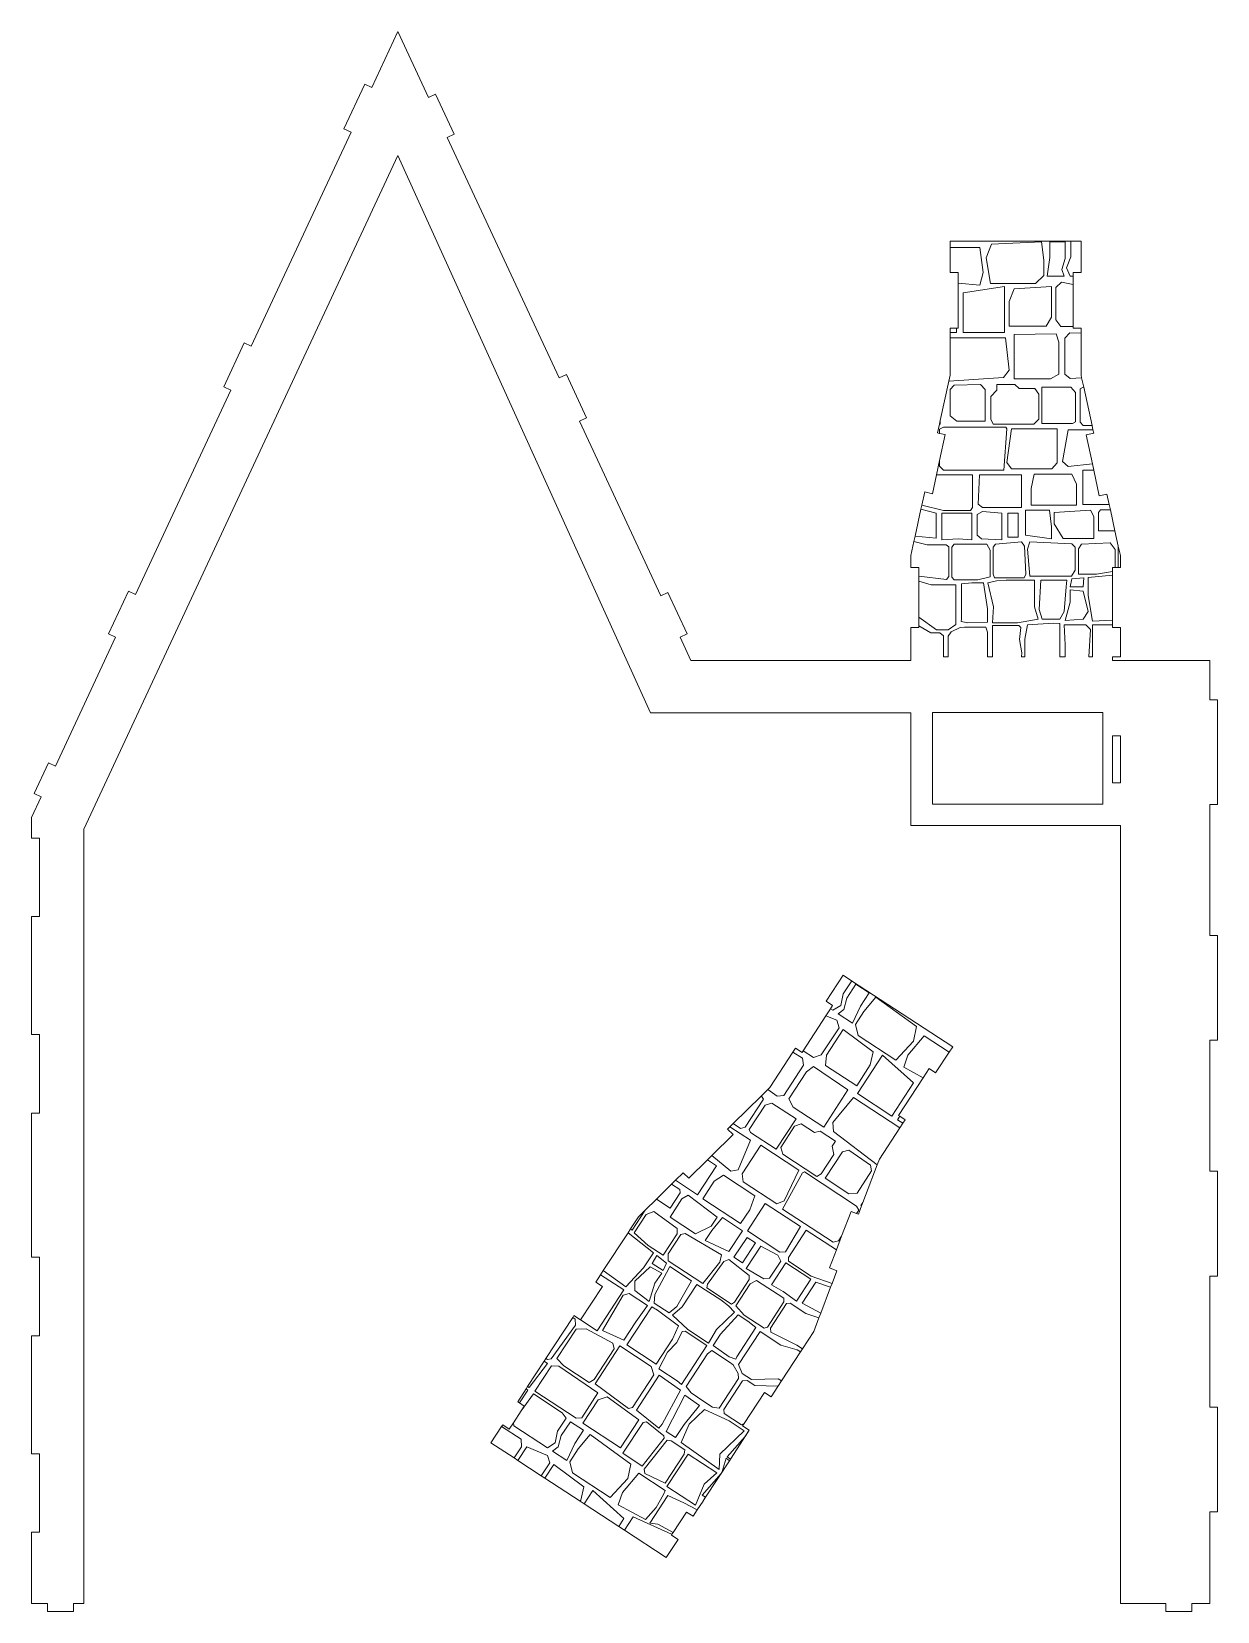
# Model space of a CAD drawing. Header units: millimetres. Extents: x -1884 to 2308, y -1461 to 1756.
# Drawn here: x 1386 to 1839, y -419 to 184 of the extents above; entities that cross this region are included whole.
import ezdxf

# ---------------------------------------------------------------- set-up
doc = ezdxf.new("R2010")
doc.units = ezdxf.units.MM

msp = doc.modelspace()

# ---------------------------------------------------------------- linework, layer by layer
at = {"color": 7, "linetype": 'Continuous', "lineweight": 15}
for p, q in [((1516.15, 162.25), (1526.09, 183.56)), ((1526.09, 183.56), (1537.79, 158.47)), ((1505.49, 146.48), (1513.43, 163.52)), ((1513.43, 163.52), (1516.15, 162.25)), ((1537.79, 158.47), (1540.5, 159.74)), ((1540.5, 159.74), (1547.63, 144.47)), ((1470.11, 63.52), (1508.21, 145.22)), ((1508.21, 145.22), (1505.49, 146.48)), ((1547.63, 144.47), (1544.91, 143.2)), ((1544.91, 143.2), (1587.73, 51.38)), ((1406.19, -120.87), (1526.09, 136.24)), ((1526.09, 136.24), (1622.56, -76.44)), ((1783.13, 103.56), (1737.03, 103.56)), ((1737.03, 103.56), (1737.03, 101.16)), ((1771.97, 103.34), (1752.85, 102.43)), ((1772.79, 96.28), (1771.97, 103.34)), ((1775.06, 103.34), (1775.06, 97.32)), ((1781.02, 103.34), (1775.06, 103.34)), ((1781.02, 96.99), (1781.02, 103.34)), ((1783.1, 103.55), (1783.13, 103.56)), ((1783.1, 103.55), (1783.1, 97.64)), ((1787.03, 103.56), (1783.13, 103.56)), ((1787.03, 91.67), (1787.03, 103.56)), ((1748.42, 101.16), (1737.03, 101.16)), ((1737.03, 101.16), (1737.03, 91.67)), ((1749.58, 91.56), (1748.42, 101.16)), ((1752.85, 102.43), (1750.78, 97.17)), ((1750.78, 97.17), (1752.47, 87.41)), ((1775.06, 97.32), (1774.09, 90.22)), ((1779.65, 92.75), (1781.02, 96.99)), ((1783.1, 97.64), (1781.44, 93.35)), ((1740.03, 91.67), (1737.03, 91.67)), ((1740.03, 87.49), (1740.03, 91.67)), ((1748.38, 86.82), (1749.58, 91.56)), ((1772.79, 90.43), (1772.79, 96.28)), ((1780.59, 90.22), (1779.65, 92.75)), ((1781.44, 93.35), (1782.92, 90.22)), ((1787.03, 91.67), (1784.03, 91.67)), ((1784.03, 91.67), (1784.03, 90.22)), ((1748.38, 86.82), (1740.03, 87.49)), ((1740.03, 70.33), (1740.03, 87.49)), ((1757.77, 86.23), (1742.02, 83.85)), ((1752.47, 87.41), (1769.65, 87.41)), ((1757.77, 68.75), (1757.77, 86.23)), ((1761.44, 85.4), (1759.59, 80.55)), ((1775.7, 86.23), (1761.44, 85.4)), ((1769.65, 87.41), (1772.79, 90.43)), ((1774.09, 90.22), (1780.59, 90.22)), ((1775.7, 74.57), (1775.7, 86.23)), ((1779.59, 87.88), (1777.35, 85.93)), ((1777.35, 85.93), (1777.35, 73.53)), ((1779.59, 87.88), (1784.03, 87.02)), ((1782.92, 90.22), (1784.03, 90.22)), ((1784.03, 90.22), (1784.03, 87.02)), ((1784.03, 87.02), (1784.03, 71.06)), ((1742.02, 83.85), (1742.02, 68.75)), ((1759.59, 80.55), (1759.59, 71.07)), ((1773.76, 71.07), (1775.7, 74.57)), ((1777.35, 73.53), (1779.28, 71.06)), ((1737.03, 70.33), (1737.03, 68.75)), ((1737.03, 70.33), (1739.45, 70.33)), ((1739.45, 68.75), (1737.03, 68.75)), ((1737.03, 68.75), (1737.03, 66.63)), ((1737.03, 66.63), (1737.03, 52.36)), ((1758.11, 66.62), (1737.03, 66.63)), ((1739.45, 68.75), (1739.45, 70.33)), ((1739.45, 70.33), (1740.03, 70.33)), ((1742.02, 68.75), (1757.77, 68.75)), ((1759.57, 54.29), (1758.11, 66.62)), ((1759.59, 71.07), (1773.76, 71.07)), ((1777.47, 68.23), (1761.51, 67.93)), ((1761.51, 67.93), (1761.51, 50.99)), ((1778.56, 64.97), (1777.47, 68.23)), ((1779.28, 71.06), (1784.03, 71.06)), ((1782.68, 68.52), (1780.89, 66.57)), ((1780.89, 66.57), (1780.89, 52.77)), ((1782.68, 68.52), (1787.03, 68.45)), ((1784.03, 71.06), (1784.03, 70.33)), ((1784.03, 70.33), (1787.03, 70.33)), ((1787.03, 68.45), (1787.03, 70.33)), ((1787.03, 52.36), (1787.03, 68.45)), ((1459.57, 48), (1467.39, 64.79)), ((1467.39, 64.79), (1470.11, 63.52)), ((1778.56, 52.77), (1778.56, 64.97)), ((1757.42, 51.57), (1759.57, 54.29)), ((1587.73, 51.38), (1590.45, 52.64)), ((1590.45, 52.64), (1598.14, 36.15)), ((1736.54, 50.11), (1733.26, 35.06)), ((1737.03, 52.36), (1736.54, 50.11)), ((1757.42, 51.57), (1736.54, 50.11)), ((1738.54, 48.58), (1737.07, 47.01)), ((1748.62, 48.87), (1738.54, 48.58)), ((1750.36, 47.01), (1748.62, 48.87)), ((1761.77, 48.91), (1754.8, 48.87)), ((1754.8, 48.87), (1754.8, 46.72)), ((1761.51, 50.99), (1775.39, 50.99)), ((1763.34, 47.36), (1761.77, 48.91)), ((1775.39, 50.99), (1778.56, 52.77)), ((1780.89, 52.77), (1782.83, 51.11)), ((1782.83, 51.11), (1787.25, 51.36)), ((1787.25, 51.36), (1787.03, 52.36)), ((1788.03, 47.79), (1787.25, 51.36)), ((1425.9, -31.29), (1462.28, 46.74)), ((1462.28, 46.74), (1459.57, 48)), ((1737.07, 47.01), (1737.07, 36.89)), ((1750.36, 34.9), (1750.36, 47.01)), ((1754.8, 46.72), (1752.57, 44.29)), ((1752.57, 44.29), (1752.57, 35.57)), ((1769.39, 47.36), (1763.34, 47.36)), ((1770.96, 45.15), (1769.39, 47.36)), ((1770.96, 35.57), (1770.96, 45.15)), ((1772.05, 47.79), (1772.05, 33.97)), ((1783.14, 47.79), (1772.05, 47.79)), ((1784.89, 45.76), (1783.14, 47.79)), ((1784.89, 34.67), (1784.89, 45.76)), ((1787.87, 47.79), (1786.63, 47.27)), ((1786.63, 47.27), (1786.63, 34.48)), ((1787.87, 47.79), (1788.03, 47.79)), ((1791.22, 33.16), (1788.03, 47.79)), ((1737.07, 36.89), (1739.63, 34.9)), ((1598.14, 36.15), (1595.42, 34.88)), ((1595.42, 34.88), (1626.49, -31.75)), ((1732.97, 33.74), (1732.23, 30.37)), ((1733.02, 30.19), (1732.23, 30.37)), ((1733.26, 35.06), (1732.97, 33.74)), ((1733.26, 33.74), (1732.97, 33.74)), ((1734.51, 32.63), (1733.02, 31.77)), ((1733.02, 31.77), (1733.02, 30.19)), ((1735.17, 29.73), (1733.02, 30.19)), ((1733.26, 33.74), (1733.26, 35.06)), ((1758.28, 32.63), (1734.51, 32.63)), ((1739.63, 34.9), (1750.36, 34.9)), ((1752.57, 35.57), (1753.47, 33.76)), ((1753.47, 33.76), (1768.99, 33.76)), ((1757.53, 16.1), (1758.73, 31.98)), ((1758.73, 31.98), (1758.28, 32.63)), ((1760.46, 31.98), (1758.73, 19.14)), ((1777.87, 31.98), (1760.46, 31.98)), ((1768.99, 33.76), (1770.96, 35.57)), ((1772.05, 33.97), (1783.82, 33.97)), ((1777.87, 19), (1777.87, 31.98)), ((1782.12, 31.5), (1779.93, 19.51)), ((1782.12, 31.5), (1791.58, 31.5)), ((1783.82, 33.97), (1784.89, 34.67)), ((1786.63, 34.48), (1787.87, 33.16)), ((1787.87, 33.16), (1791.22, 33.16)), ((1791.85, 30.26), (1788.92, 29.62)), ((1791.58, 31.5), (1791.22, 33.16)), ((1791.85, 30.26), (1791.58, 31.5)), ((1735.17, 29.73), (1733.02, 19.89)), ((1788.92, 29.62), (1791.34, 18.52)), ((1731.81, 14.35), (1733.02, 19.89)), ((1733.02, 19.89), (1733.02, 17.73)), ((1758.73, 19.14), (1760.46, 16.64)), ((1775.85, 16.64), (1777.87, 19)), ((1779.93, 19.51), (1782.06, 17.53)), ((1782.06, 17.53), (1791.34, 18.52)), ((1791.34, 18.52), (1791.85, 16.16)), ((1730.25, 7.19), (1731.81, 14.35)), ((1745.58, 14.35), (1731.81, 14.35)), ((1733.02, 17.73), (1734.47, 16.1)), ((1734.47, 16.1), (1757.53, 16.1)), ((1745.58, 1.9), (1745.58, 14.35)), ((1748.24, 14.35), (1747.75, 3.13)), ((1764.26, 14.35), (1748.24, 14.35)), ((1760.46, 16.64), (1775.85, 16.64)), ((1764.26, 1.9), (1764.26, 14.35)), ((1769.15, 14.62), (1767.93, 9.13)), ((1783.55, 14.62), (1769.15, 14.62)), ((1785.26, 10.82), (1783.55, 14.62)), ((1787.75, 16.16), (1791.85, 16.16)), ((1787.75, 16.16), (1787.75, 3)), ((1791.85, 16.16), (1793.98, 6.42)), ((1727.32, 7.83), (1726.22, 2.78)), ((1727.32, 7.83), (1730.25, 7.19)), ((1767.93, 9.13), (1767.93, 2.78)), ((1785.26, 2.78), (1785.26, 10.82)), ((1793.98, 6.42), (1796.91, 7.06)), ((1797.79, 3), (1796.91, 7.06)), ((1725.88, 1.23), (1723.64, -9.07)), ((1726.22, 2.78), (1725.88, 1.23)), ((1731.64, -0.28), (1725.88, 1.23)), ((1734.47, 0.72), (1726.22, 2.78)), ((1734.47, 0.72), (1744.79, 0.72)), ((1744.79, 0.72), (1745.58, 1.9)), ((1749.43, 0.42), (1747.32, -0.81)), ((1747.75, 3.13), (1749.43, 1.9)), ((1749.43, 1.9), (1764.26, 1.9)), ((1756.79, -0.28), (1749.43, 0.42)), ((1765.87, 0.89), (1765.87, -8.64)), ((1774.99, 0.89), (1765.87, 0.89)), ((1767.93, 2.78), (1785.26, 2.78)), ((1775.7, -5.41), (1774.99, 0.89)), ((1790.58, 0.89), (1776.81, -0.03)), ((1787.75, 3), (1797.79, 3)), ((1791.86, -1.57), (1790.58, 0.89)), ((1794.49, 1.05), (1793.66, 0.02)), ((1793.66, 0.02), (1793.66, -6.98)), ((1794.49, 1.05), (1798.23, 0.98)), ((1798.23, 0.98), (1797.79, 3)), ((1799.97, -6.98), (1798.23, 0.98)), ((1731.64, -9.78), (1731.64, -0.28)), ((1745.25, -0.28), (1733.89, -0.28)), ((1733.89, -0.28), (1733.89, -10.37)), ((1745.25, -10.37), (1745.25, -0.28)), ((1747.32, -0.81), (1747.32, -8.64)), ((1756.79, -10.37), (1756.79, -0.28)), ((1763.03, -0.28), (1759.1, -0.28)), ((1759.1, -0.28), (1759.1, -9.36)), ((1763.03, -9.36), (1763.03, -0.28)), ((1775.7, -10.05), (1775.7, -5.41)), ((1776.81, -0.03), (1776.81, -4.26)), ((1776.81, -4.26), (1780.22, -9.9)), ((1791.86, -9.9), (1791.86, -1.57)), ((1723.21, -11.02), (1722.03, -16.44)), ((1723.64, -9.07), (1723.21, -11.02)), ((1728.31, -12.28), (1723.21, -11.02)), ((1731.64, -9.78), (1723.64, -9.07)), ((1733.89, -10.37), (1740.17, -10.08)), ((1738.5, -12.06), (1737.73, -13.18)), ((1751.02, -12.13), (1738.5, -12.06)), ((1740.17, -10.08), (1745.25, -10.37)), ((1747.32, -8.64), (1749.03, -10.05)), ((1749.03, -10.05), (1756.79, -10.37)), ((1754.33, -12.06), (1753.5, -13.29)), ((1764.26, -11.17), (1754.33, -12.06)), ((1759.1, -9.36), (1763.03, -9.36)), ((1765.37, -12.89), (1764.26, -11.17)), ((1765.87, -8.64), (1775.7, -10.05)), ((1767.48, -11.17), (1766.55, -13.97)), ((1783.56, -11.96), (1767.48, -11.17)), ((1780.22, -9.9), (1791.86, -9.9)), ((1784.76, -13.24), (1783.56, -11.96)), ((1787.17, -12.06), (1786.11, -13.81)), ((1798.18, -11.55), (1787.17, -12.06)), ((1793.66, -6.98), (1799.97, -6.98)), ((1800.06, -14.1), (1798.18, -11.55)), ((1801.25, -12.84), (1799.97, -6.98)), ((1722.03, -16.44), (1722.03, -21.03)), ((1735.45, -12.28), (1728.31, -12.28)), ((1736.56, -13.12), (1735.45, -12.28)), ((1736.56, -24.45), (1736.56, -13.12)), ((1737.73, -13.18), (1737.73, -24.64)), ((1752.33, -14.42), (1751.02, -12.13)), ((1752.33, -24.53), (1752.33, -14.42)), ((1753.5, -13.29), (1753.5, -23.56)), ((1765.91, -23.54), (1765.37, -12.89)), ((1766.55, -13.97), (1767.48, -24.27)), ((1784.76, -21.96), (1784.76, -13.24)), ((1786.11, -13.81), (1786.11, -23.52)), ((1800.06, -21.03), (1800.06, -14.1)), ((1801.25, -21.03), (1801.25, -12.84)), ((1802.03, -16.44), (1801.25, -12.84)), ((1802.03, -21.03), (1802.03, -16.44)), ((1725.03, -21.03), (1722.03, -21.03)), ((1725.03, -24.35), (1725.03, -21.03)), ((1753.5, -23.56), (1754.03, -24.88)), ((1765.33, -24.88), (1765.91, -23.54)), ((1783.34, -24.27), (1784.76, -21.96)), ((1786.11, -23.52), (1792.88, -23.52)), ((1789.76, -24.76), (1799.03, -23.91)), ((1792.88, -23.52), (1799.03, -22.55)), ((1799.03, -21.03), (1800.06, -21.03)), ((1799.03, -21.03), (1799.03, -22.55)), ((1799.03, -22.55), (1799.03, -23.91)), ((1799.03, -23.91), (1799.03, -41.08)), ((1801.25, -21.03), (1800.06, -21.03)), ((1802.03, -21.03), (1801.25, -21.03)), ((1415.56, -46.37), (1423.18, -30.02)), ((1423.18, -30.02), (1425.9, -31.29)), ((1725.03, -24.35), (1735.6, -25.54)), ((1725.03, -26.21), (1725.03, -24.35)), ((1729.75, -27.63), (1725.03, -26.21)), ((1725.03, -39.99), (1725.03, -26.21)), ((1739.14, -27.63), (1729.75, -27.63)), ((1735.6, -25.54), (1736.56, -24.45)), ((1737.73, -24.64), (1738.58, -25.74)), ((1738.58, -25.74), (1747.63, -25.74)), ((1739.14, -42.72), (1739.14, -27.63)), ((1745.25, -26.85), (1741.37, -27.17)), ((1741.37, -27.17), (1741.37, -40.56)), ((1749.72, -26.85), (1745.25, -26.85)), ((1747.63, -25.74), (1752.33, -24.53)), ((1751.29, -36.78), (1749.72, -26.85)), ((1754.69, -26.08), (1751.39, -26.85)), ((1751.39, -26.85), (1753.55, -36.05)), ((1754.03, -24.88), (1765.33, -24.88)), ((1758.37, -25.78), (1754.69, -26.08)), ((1769.24, -25.78), (1758.37, -25.78)), ((1767.48, -24.27), (1783.34, -24.27)), ((1769.24, -36.05), (1769.24, -25.78)), ((1771.62, -25.78), (1770.97, -37.05)), ((1781.63, -25.78), (1771.62, -25.78)), ((1780.59, -37.78), (1781.34, -28.43)), ((1781.34, -28.43), (1781.63, -25.78)), ((1782.83, -29.53), (1782.9, -34.18)), ((1787.82, -29.96), (1782.83, -29.53)), ((1783.45, -25.34), (1782.9, -28.43)), ((1782.9, -28.43), (1787.82, -28.43)), ((1788.05, -24.92), (1783.45, -25.34)), ((1787.82, -28.43), (1788.05, -24.92)), ((1789.76, -37.78), (1787.82, -29.96)), ((1789.76, -24.76), (1789.76, -31.66)), ((1626.49, -31.75), (1629.21, -30.49)), ((1629.21, -30.49), (1636.62, -46.37)), ((1753.55, -36.05), (1753.25, -42.11)), ((1770.63, -40.74), (1769.24, -36.05)), ((1782.9, -34.18), (1780.98, -41.25)), ((1789.76, -31.66), (1791.46, -41.45)), ((1725.03, -39.99), (1731.82, -44.77)), ((1725.03, -43.23), (1725.03, -39.99)), ((1741.37, -40.56), (1741.21, -41.54)), ((1741.21, -41.54), (1743.76, -42.11)), ((1743.76, -42.11), (1751.29, -41.91)), ((1751.29, -41.91), (1751.29, -36.78)), ((1753.25, -42.11), (1762.75, -42.11)), ((1762.75, -42.11), (1770.63, -40.74)), ((1770.97, -37.05), (1772.17, -40.72)), ((1772.17, -40.72), (1778.98, -40.72)), ((1778.98, -40.72), (1780.59, -37.78)), ((1780.98, -41.25), (1787.82, -40.72)), ((1787.82, -40.72), (1789.76, -37.78)), ((1791.46, -41.45), (1799.03, -41.08)), ((1799.03, -41.08), (1799.03, -42.85)), ((1395.37, -96.77), (1418.28, -47.64)), ((1418.28, -47.64), (1415.56, -46.37)), ((1636.62, -46.37), (1633.9, -47.64)), ((1633.9, -47.64), (1638, -56.44)), ((1722.03, -43.84), (1725.03, -43.84)), ((1722.03, -56.44), (1722.03, -43.84)), ((1725.03, -43.84), (1725.03, -43.23)), ((1729.62, -45.97), (1725.03, -43.23)), ((1733.1, -45.97), (1729.62, -45.97)), ((1731.82, -44.77), (1736.22, -44.77)), ((1734.52, -47.05), (1733.1, -45.97)), ((1734.52, -47.05), (1734.52, -55.03)), ((1736.22, -44.77), (1739.14, -42.72)), ((1737.41, -45.55), (1736.29, -47.23)), ((1736.29, -47.23), (1736.29, -55.03)), ((1740.8, -43.95), (1737.41, -45.55)), ((1742.56, -43.81), (1740.8, -43.95)), ((1750.64, -43.81), (1742.56, -43.81)), ((1751.29, -45.71), (1750.64, -43.81)), ((1751.29, -45.71), (1751.29, -55.03)), ((1753.25, -43.18), (1753.25, -55.03)), ((1763.23, -43.18), (1753.25, -43.18)), ((1764.06, -43.88), (1763.23, -43.18)), ((1763.49, -48.51), (1764.06, -43.88)), ((1766.52, -42.87), (1765.57, -48.33)), ((1776.52, -42.23), (1766.52, -42.87)), ((1778.98, -42.42), (1776.52, -42.23)), ((1778.98, -42.42), (1778.98, -55.03)), ((1780.59, -42.86), (1780.98, -50.51)), ((1788.91, -42.86), (1780.59, -42.86)), ((1790.58, -44.69), (1788.91, -42.86)), ((1790.58, -44.69), (1790.02, -55.03)), ((1791.46, -42.86), (1799.03, -42.85)), ((1791.46, -42.86), (1791.46, -55.03)), ((1799.03, -42.85), (1799.03, -43.84)), ((1799.03, -43.84), (1802.03, -43.84)), ((1802.03, -55.03), (1802.03, -43.84)), ((1764.44, -53.6), (1763.49, -48.51)), ((1764.44, -53.6), (1764.31, -55.03)), ((1765.57, -48.33), (1765.57, -55.03)), ((1780.98, -50.51), (1780.98, -55.03)), ((1638, -56.44), (1722.03, -56.44)), ((1734.52, -55.03), (1736.29, -55.03)), ((1751.29, -55.03), (1753.25, -55.03)), ((1764.31, -55.03), (1765.57, -55.03)), ((1778.98, -55.03), (1780.98, -55.03)), ((1790.02, -55.03), (1791.46, -55.03)), ((1799.03, -55.03), (1802.03, -55.03)), ((1799.03, -55.03), (1799.03, -56.44)), ((1799.03, -56.44), (1836.19, -56.44)), ((1836.19, -56.44), (1836.19, -71.44)), ((1839.11, -71.44), (1836.19, -71.44)), ((1839.11, -71.44), (1839.11, -111.44)), ((1622.56, -76.44), (1722.03, -76.44)), ((1722.03, -76.44), (1722.03, -119.44)), ((1730.32, -76.32), (1795.34, -76.32)), ((1730.32, -111.3), (1730.32, -76.32)), ((1795.34, -76.32), (1795.34, -111.3)), ((1799.03, -103.24), (1799.03, -85.19)), ((1799.03, -85.19), (1802.03, -85.19)), ((1802.03, -85.19), (1802.03, -103.24)), ((1387.19, -107.2), (1392.65, -95.5)), ((1392.65, -95.5), (1395.37, -96.77)), ((1386.19, -116.44), (1389.91, -108.47)), ((1389.91, -108.47), (1387.19, -107.2)), ((1802.03, -103.24), (1799.03, -103.24)), ((1795.34, -111.3), (1730.32, -111.3)), ((1839.11, -111.44), (1836.19, -111.44)), ((1836.19, -111.44), (1836.19, -161.44)), ((1386.19, -124.25), (1386.19, -116.44)), ((1722.03, -119.44), (1802.03, -119.44)), ((1802.03, -119.44), (1802.03, -416.44)), ((1386.19, -124.25), (1389.19, -124.25)), ((1389.19, -124.25), (1389.19, -154.25)), ((1406.19, -416.44), (1406.19, -120.87)), ((1386.19, -199.25), (1386.19, -154.25)), ((1389.19, -154.25), (1386.19, -154.25)), ((1839.11, -161.44), (1836.19, -161.44)), ((1839.11, -161.44), (1839.11, -201.44)), ((1696.14, -176.6), (1689.63, -186.56)), ((1699.4, -178.73), (1696.14, -176.6)), ((1696.19, -183.71), (1699.43, -178.76)), ((1701.04, -180.07), (1697.58, -185.38)), ((1699.43, -178.76), (1699.4, -178.73)), ((1738, -203.95), (1699.4, -178.73)), ((1706.04, -183.33), (1701.04, -180.07)), ((1692.15, -188.2), (1689.63, -186.56)), ((1695.24, -188.2), (1696.19, -183.71)), ((1697.58, -185.38), (1696.41, -189.68)), ((1702.74, -188.37), (1706.04, -183.33)), ((1708.62, -185.02), (1704.08, -190.48)), ((1724.13, -196.24), (1708.62, -185.02)), ((1680.87, -205.45), (1689.6, -192.09)), ((1689.6, -192.09), (1691.35, -189.41)), ((1693.79, -193.8), (1689.6, -192.09)), ((1691.35, -189.41), (1692.15, -188.2)), ((1691.35, -189.41), (1692.28, -190.01)), ((1692.28, -190.01), (1695.24, -188.2)), ((1696.41, -189.68), (1694.23, -191.29)), ((1694.23, -191.29), (1699.68, -194.85)), ((1699.68, -194.85), (1702.74, -188.37)), ((1704.08, -190.48), (1700.88, -195.38)), ((1687.82, -207.04), (1694.6, -196.66)), ((1696.14, -197.31), (1689.76, -207.07)), ((1694.6, -196.66), (1693.79, -193.8)), ((1707.63, -205.8), (1696.14, -197.31)), ((1700.88, -195.38), (1701.86, -199.63)), ((1722.99, -201.77), (1724.13, -196.24)), ((1386.19, -199.25), (1389.19, -199.25)), ((1389.19, -199.25), (1389.19, -229.25)), ((1677.96, -204.42), (1676.93, -206)), ((1677.96, -204.42), (1680.47, -206.06)), ((1701.86, -199.63), (1716.23, -209.02)), ((1716.23, -209.02), (1722.99, -201.77)), ((1727.15, -199.72), (1720.92, -207.13)), ((1736.69, -205.95), (1727.15, -199.72)), ((1736.69, -205.95), (1738, -203.95)), ((1839.11, -201.44), (1836.19, -201.44)), ((1836.19, -201.44), (1836.19, -251.44)), ((1676.93, -206), (1668.14, -219.46)), ((1673.5, -222.48), (1681.05, -210.92)), ((1680.62, -208.31), (1676.93, -206)), ((1680.47, -206.06), (1680.87, -205.45)), ((1681.05, -210.92), (1680.62, -208.31)), ((1680.87, -205.45), (1684.85, -208.05)), ((1684.85, -208.05), (1687.82, -207.04)), ((1689.76, -207.07), (1689.48, -211.05)), ((1701.34, -218.8), (1706.52, -210.87)), ((1711.15, -207.11), (1701.6, -221.74)), ((1706.52, -210.87), (1707.63, -205.8)), ((1723.04, -217.72), (1711.15, -207.11)), ((1720.92, -207.13), (1719.34, -211.76)), ((1731.49, -213.9), (1736.69, -205.95)), ((1682.12, -213.54), (1675.45, -223.75)), ((1684.82, -211.4), (1682.12, -213.54)), ((1698.01, -220.38), (1684.82, -211.4)), ((1689.48, -211.05), (1701.34, -218.8)), ((1726.7, -215.76), (1717.31, -230.13)), ((1719.34, -211.76), (1726.7, -215.76)), ((1728.98, -212.26), (1726.7, -215.76)), ((1731.49, -213.9), (1728.98, -212.26)), ((1664.8, -222.75), (1654.13, -233.25)), ((1667.41, -220.18), (1664.8, -222.75)), ((1664.93, -222.83), (1664.8, -222.75)), ((1665.69, -223.95), (1664.93, -222.83)), ((1668.14, -219.46), (1667.41, -220.18)), ((1667.41, -220.18), (1670.97, -222.81)), ((1670.97, -222.81), (1673.5, -222.48)), ((1688.75, -234.57), (1698.01, -220.38)), ((1701.6, -221.74), (1714.78, -230.36)), ((1714.78, -230.36), (1723.04, -217.72)), ((1658.7, -234.65), (1665.69, -223.95)), ((1666.32, -226.15), (1660.25, -235.44)), ((1668.89, -225.42), (1666.32, -226.15)), ((1678.18, -231.49), (1668.89, -225.42)), ((1675.45, -223.75), (1677.13, -226.98)), ((1677.13, -226.98), (1688.75, -234.57)), ((1700.14, -223.34), (1692.18, -232.87)), ((1717.8, -234.86), (1700.14, -223.34)), ((1386.19, -284.25), (1386.19, -229.25)), ((1389.19, -229.25), (1386.19, -229.25)), ((1652.92, -234.44), (1652.01, -235.33)), ((1654.13, -233.25), (1652.92, -234.44)), ((1660.83, -239.61), (1652.92, -234.44)), ((1654.13, -233.25), (1656.93, -235.08)), ((1656.93, -235.08), (1658.7, -234.65)), ((1670.62, -243.06), (1678.18, -231.49)), ((1677.64, -234.29), (1672.4, -242.31)), ((1680.16, -233.3), (1677.64, -234.29)), ((1685.23, -236.61), (1680.16, -233.3)), ((1692.18, -232.87), (1692.49, -236.32)), ((1709.99, -246.81), (1717.8, -234.86)), ((1717.79, -230.44), (1716.93, -231.76)), ((1716.93, -231.76), (1718.96, -233.09)), ((1717.31, -230.13), (1717.79, -230.44)), ((1717.79, -230.44), (1719.82, -231.77)), ((1717.8, -234.86), (1718.96, -233.09)), ((1718.96, -233.09), (1719.82, -231.77)), ((1646.02, -245.44), (1654.12, -237.47)), ((1654.12, -237.47), (1652.01, -235.33)), ((1656.11, -250.85), (1660.83, -239.61)), ((1660.25, -235.44), (1660.76, -236.62)), ((1660.76, -236.62), (1670.62, -243.06)), ((1687.4, -236.16), (1685.23, -236.61)), ((1693.2, -240.01), (1687.4, -236.16)), ((1692.03, -241.81), (1693.2, -240.01)), ((1692.49, -236.32), (1709.18, -248.96)), ((1637.2, -254.12), (1644.3, -247.13)), ((1644.3, -247.13), (1646.02, -245.44)), ((1647.73, -249.38), (1644.3, -247.13)), ((1646.02, -245.44), (1653.25, -251.34)), ((1664.66, -241.54), (1657.56, -252.4)), ((1679.23, -251.06), (1664.66, -241.54)), ((1672.4, -242.31), (1673.07, -244.9)), ((1673.07, -244.9), (1686.06, -253.39)), ((1687.8, -252.37), (1692.57, -245.07)), ((1695.91, -244), (1689.29, -254.13)), ((1692.57, -245.07), (1692.03, -241.81)), ((1698.38, -243.39), (1695.91, -244)), ((1706.66, -249.15), (1698.38, -243.39)), ((1709.18, -248.96), (1709.99, -246.81)), ((1635.09, -251.98), (1632.13, -254.9)), ((1635.09, -251.98), (1637.2, -254.12)), ((1640.54, -260.39), (1647.73, -249.38)), ((1650.41, -252.97), (1646.9, -255.21)), ((1662.46, -260.84), (1650.41, -252.97)), ((1653.25, -251.34), (1656.11, -250.85)), ((1657.56, -252.4), (1657.96, -255.48)), ((1680.68, -252.01), (1673.01, -265.95)), ((1673.66, -262.76), (1679.23, -251.06)), ((1681.42, -251.71), (1680.68, -252.01)), ((1701.31, -264.71), (1681.42, -251.71)), ((1686.06, -253.39), (1687.8, -252.37)), ((1701.5, -259.74), (1707.04, -251.27)), ((1703.69, -263.36), (1709.18, -248.96)), ((1707.04, -251.27), (1706.66, -249.15)), ((1839.11, -251.44), (1836.19, -251.44)), ((1839.11, -251.44), (1839.11, -291.44)), ((1630.65, -256.35), (1624.85, -262.07)), ((1632.13, -254.9), (1630.65, -256.35)), ((1633.82, -258.34), (1630.65, -256.35)), ((1632.13, -254.9), (1640.54, -260.39)), ((1633.96, -259.66), (1633.82, -258.34)), ((1646.9, -255.21), (1642.51, -261.94)), ((1657.96, -255.48), (1670.84, -263.9)), ((1689.29, -254.13), (1698.27, -260)), ((1624.85, -262.07), (1620.57, -266.27)), ((1624.85, -262.07), (1630.13, -265.52)), ((1634.6, -261.97), (1630.04, -268.95)), ((1630.13, -265.52), (1633.96, -259.66)), ((1637.02, -260.61), (1634.6, -261.97)), ((1648.04, -268.91), (1637.02, -260.61)), ((1642.51, -261.94), (1657.01, -271.42)), ((1666.41, -263.74), (1659.6, -274.16)), ((1660.49, -266.1), (1662.46, -260.84)), ((1679.82, -272.5), (1666.41, -263.74)), ((1670.84, -263.9), (1673.66, -262.76)), ((1698.27, -260), (1701.5, -259.74)), ((1702.09, -266.24), (1701.31, -264.71)), ((1701.98, -267.85), (1703.21, -264.62)), ((1703.69, -263.36), (1702.97, -264.46)), ((1702.97, -264.46), (1703.21, -264.62)), ((1703.21, -264.62), (1703.69, -263.36)), ((1617.95, -268.85), (1614.94, -273.46)), ((1615.6, -273.89), (1620.57, -266.27)), ((1620.88, -267.97), (1616.34, -274.92)), ((1620.57, -266.27), (1617.95, -268.85)), ((1623.85, -266.86), (1620.88, -267.97)), ((1632.78, -273.31), (1623.85, -266.86)), ((1630.04, -268.95), (1639.78, -275.31)), ((1645.73, -272.45), (1648.04, -268.91)), ((1650.07, -269.14), (1646.02, -274.02)), ((1657.7, -274.13), (1650.07, -269.14)), ((1657.01, -271.42), (1660.49, -266.1)), ((1673.01, -265.95), (1692.31, -278.56)), ((1699.18, -266.78), (1695.59, -276.19)), ((1701.23, -267.56), (1699.18, -266.78)), ((1701.23, -267.56), (1702.09, -266.24)), ((1701.98, -267.85), (1701.23, -267.56)), ((1614.01, -274.88), (1604.55, -289.36)), ((1614.94, -273.46), (1614.01, -274.88)), ((1623.67, -282.53), (1614.01, -274.88)), ((1614.94, -273.46), (1615.6, -273.89)), ((1616.34, -274.92), (1621.74, -279.79)), ((1627.4, -283.49), (1632.72, -275.36)), ((1634.16, -275.62), (1629.39, -282.92)), ((1632.72, -275.36), (1632.78, -273.31)), ((1635.86, -275.21), (1634.16, -275.62)), ((1649.75, -283.33), (1635.86, -275.21)), ((1639.78, -275.31), (1645.73, -272.45)), ((1646.02, -274.02), (1643.49, -277.9)), ((1652.49, -282.1), (1657.7, -274.13)), ((1659.44, -276.66), (1654.47, -284.26)), ((1662.73, -278.81), (1659.44, -276.66)), ((1659.6, -274.16), (1672.02, -282.27)), ((1674.1, -282.16), (1679.82, -272.5)), ((1682.05, -273.95), (1675.23, -284.38)), ((1693.57, -281.48), (1682.05, -273.95)), ((1695.59, -276.19), (1693.57, -281.48)), ((1694.41, -277.99), (1695.59, -276.19)), ((1619.89, -288.31), (1623.67, -282.53)), ((1621.74, -279.79), (1627.4, -283.49)), ((1629.39, -282.92), (1629.31, -285.63)), ((1643.49, -277.9), (1652.49, -282.1)), ((1649, -286.19), (1649.75, -283.33)), ((1657.76, -286.41), (1662.73, -278.81)), ((1664.66, -280.07), (1659.14, -288.51)), ((1671.21, -283.51), (1664.66, -280.07)), ((1672.02, -282.27), (1674.1, -282.16)), ((1693.57, -281.48), (1690.96, -288.33)), ((1692.31, -278.56), (1694.41, -277.99)), ((1386.19, -284.25), (1389.19, -284.25)), ((1389.19, -284.25), (1389.19, -314.25)), ((1604.55, -289.36), (1603.51, -290.96)), ((1604.55, -289.36), (1613.12, -295.58)), ((1613.12, -295.58), (1619.89, -288.31)), ((1622.45, -287.94), (1616.54, -293.43)), ((1626.86, -290.32), (1622.45, -287.94)), ((1625.01, -283.6), (1623.28, -286.66)), ((1623.28, -286.66), (1627.41, -289.36)), ((1628.64, -286.47), (1625.01, -283.6)), ((1627.41, -289.36), (1628.64, -286.47)), ((1629.92, -287.83), (1628.72, -290.21)), ((1629.31, -285.63), (1642.59, -294.3)), ((1638.3, -293.3), (1629.92, -287.83)), ((1642.59, -294.3), (1649, -286.19)), ((1650.59, -285.94), (1644.3, -294.56)), ((1652.46, -285.1), (1650.59, -285.94)), ((1660.27, -291.27), (1652.46, -285.1)), ((1654.47, -284.26), (1657.76, -286.41)), ((1659.14, -288.51), (1665.82, -292.49)), ((1668.02, -292.25), (1672.3, -285.7)), ((1674.32, -286.38), (1668.8, -294.83)), ((1672.3, -285.7), (1671.21, -283.51)), ((1683.83, -292.59), (1674.32, -286.38)), ((1675.23, -284.38), (1675.25, -285.8)), ((1675.25, -285.8), (1683.89, -291.44)), ((1690.96, -288.33), (1693.77, -289.4)), ((1691.92, -294.23), (1693.77, -289.4)), ((1595.85, -308.16), (1604.21, -295.37)), ((1603.51, -290.96), (1601.7, -293.73)), ((1604.21, -295.37), (1601.7, -293.73)), ((1612.35, -296.76), (1603.51, -290.96)), ((1616.54, -293.43), (1616.56, -296.95)), ((1622.01, -301.14), (1624.26, -294.17)), ((1628.72, -290.21), (1624.22, -298.45)), ((1624.26, -294.17), (1626.86, -290.32)), ((1632.68, -303.09), (1638.3, -293.3)), ((1640.29, -294.61), (1634.67, -303.21)), ((1649.39, -300.55), (1640.29, -294.61)), ((1644.3, -294.56), (1644.06, -295.99)), ((1654.68, -301.36), (1660.3, -292.76)), ((1660.66, -294.35), (1655.13, -302.81)), ((1660.3, -292.76), (1660.27, -291.27)), ((1663.01, -293.14), (1660.66, -294.35)), ((1673.53, -299.94), (1663.01, -293.14)), ((1665.82, -292.49), (1668.02, -292.25)), ((1668.8, -294.83), (1673.21, -297.37)), ((1678.31, -301.04), (1683.83, -292.59)), ((1685.72, -293.83), (1680.52, -301.78)), ((1683.89, -291.44), (1691.92, -294.23)), ((1691.36, -295.71), (1685.72, -293.83)), ((1691.36, -295.71), (1691.92, -294.23)), ((1839.11, -291.44), (1836.19, -291.44)), ((1836.19, -291.44), (1836.19, -341.44)), ((1602.19, -312.3), (1612.35, -296.76)), ((1612.09, -298.77), (1604.3, -312.21)), ((1614.48, -298.15), (1612.09, -298.77)), ((1621.44, -302.7), (1614.48, -298.15)), ((1616.56, -296.95), (1622.01, -301.14)), ((1624.22, -298.45), (1623.97, -301.79)), ((1644.06, -295.99), (1653.51, -302.17)), ((1652.31, -302.82), (1649.39, -300.55)), ((1653.51, -302.17), (1654.68, -301.36)), ((1667.29, -310.89), (1673.56, -301.29)), ((1673.21, -297.37), (1678.31, -301.04)), ((1673.56, -301.29), (1673.53, -299.94)), ((1687.61, -305.56), (1691.36, -295.71)), ((1592.87, -307.25), (1582.65, -322.89)), ((1593.32, -306.55), (1592.87, -307.25)), ((1593.8, -307.86), (1592.87, -307.25)), ((1593.32, -306.55), (1595.83, -308.19)), ((1623.03, -303.22), (1613.57, -317.71)), ((1616.94, -308.9), (1621.44, -302.7)), ((1625.2, -304.4), (1623.03, -303.22)), ((1623.97, -301.79), (1629.66, -305.51)), ((1633.23, -310.4), (1625.2, -304.4)), ((1629.66, -305.51), (1632.68, -303.09)), ((1634.67, -303.21), (1630.95, -306.37)), ((1630.95, -306.37), (1636.79, -311.83)), ((1647.81, -311.79), (1654.65, -305.27)), ((1656.05, -306.18), (1649.3, -313.64)), ((1654.65, -305.27), (1652.31, -302.82)), ((1655.13, -302.81), (1658.41, -306.39)), ((1659.78, -308.63), (1656.05, -306.18)), ((1658.41, -306.39), (1665.98, -311.34)), ((1674.57, -301.89), (1668.38, -311.37)), ((1675.96, -301.79), (1674.57, -301.89)), ((1681.94, -305.7), (1675.96, -301.79)), ((1680.52, -301.78), (1687.61, -305.56)), ((1686.9, -307.43), (1681.94, -305.7)), ((1684.92, -312.61), (1686.9, -307.43)), ((1686.9, -307.43), (1687.61, -305.56)), ((1584.58, -323), (1594, -310.13)), ((1594.19, -311.67), (1586.87, -322.87)), ((1594, -310.13), (1593.8, -307.86)), ((1598.05, -311.63), (1594.19, -311.67)), ((1595.83, -308.19), (1595.85, -308.16)), ((1595.85, -308.16), (1602.19, -312.3)), ((1608.2, -317.09), (1598.05, -311.63)), ((1604.3, -312.21), (1612.35, -315.92)), ((1612.35, -315.92), (1616.94, -308.9)), ((1631.03, -315.5), (1633.23, -310.4)), ((1634.73, -312.6), (1632.67, -316.78)), ((1635.81, -312.47), (1634.73, -312.6)), ((1644.16, -317.92), (1635.81, -312.47)), ((1636.79, -311.83), (1644.74, -317.03)), ((1644.74, -317.03), (1647.81, -311.79)), ((1655.54, -322.23), (1662.86, -311.02)), ((1664.48, -312.62), (1656.22, -325.26)), ((1662.86, -311.02), (1659.78, -308.63)), ((1672.34, -317.76), (1664.48, -312.62)), ((1665.98, -311.34), (1667.29, -310.89)), ((1668.38, -311.37), (1668.58, -312.81)), ((1668.58, -312.81), (1678.42, -317.76)), ((1680.62, -319.2), (1684.92, -312.61)), ((1386.19, -359.25), (1386.19, -314.25)), ((1389.19, -314.25), (1386.19, -314.25)), ((1601.03, -330.95), (1608.73, -319.17)), ((1610.92, -318.1), (1601.44, -332.62)), ((1608.73, -319.17), (1608.2, -317.09)), ((1622.87, -326.01), (1610.92, -318.1)), ((1613.57, -317.71), (1624.79, -325.04)), ((1624.79, -325.04), (1631.03, -315.5)), ((1632.67, -316.78), (1629.09, -320.53)), ((1634.41, -332.84), (1644.16, -317.92)), ((1649.3, -313.64), (1646.49, -317.93)), ((1646.49, -317.93), (1652.69, -322.22)), ((1678.56, -319.59), (1672.34, -317.76)), ((1678.42, -317.76), (1680.62, -319.2)), ((1679.83, -320.41), (1678.56, -319.59)), ((1679.83, -320.41), (1680.62, -319.2)), ((1581.94, -323.98), (1575.66, -333.59)), ((1576.24, -333.97), (1583.21, -324.81)), ((1582.65, -322.89), (1581.94, -323.98)), ((1583.21, -324.81), (1581.94, -323.98)), ((1582.65, -322.89), (1583.19, -323.27)), ((1583.19, -323.27), (1584.58, -323)), ((1586.87, -322.87), (1589.51, -325.74)), ((1629.09, -320.53), (1625.76, -326.83)), ((1644.41, -321.11), (1636.22, -333.65)), ((1645.99, -319.88), (1644.41, -321.11)), ((1652.76, -324.3), (1645.99, -319.88)), ((1652.69, -322.22), (1655.14, -323.13)), ((1654.16, -325.38), (1652.76, -324.3)), ((1656.12, -328.57), (1654.16, -325.38)), ((1655.14, -323.13), (1655.54, -322.23)), ((1656.22, -325.26), (1657.55, -328.57)), ((1672.62, -331.45), (1679.83, -320.41)), ((1584.74, -325.74), (1578.43, -335.4)), ((1587.58, -325.85), (1584.74, -325.74)), ((1602.51, -336.05), (1587.58, -325.85)), ((1589.51, -325.74), (1599.13, -332.02)), ((1599.13, -332.02), (1601.03, -330.95)), ((1615.71, -341.59), (1623.82, -329.18)), ((1625.94, -329.28), (1617.24, -342.59)), ((1623.82, -329.18), (1622.87, -326.01)), ((1625.76, -326.83), (1632.75, -331.41)), ((1634.01, -335.03), (1625.94, -329.28)), ((1632.75, -331.41), (1634.41, -332.84)), ((1648.81, -341.81), (1656.15, -330.59)), ((1657.72, -331.41), (1650.53, -342.41)), ((1656.15, -330.59), (1656.12, -328.57)), ((1657.55, -328.57), (1661.22, -330.97)), ((1659.5, -331.28), (1657.72, -331.41)), ((1662.42, -333.18), (1659.5, -331.28)), ((1661.22, -330.97), (1671.35, -330.62)), ((1671.2, -333.62), (1672.62, -331.45)), ((1671.35, -330.62), (1672.62, -331.45)), ((1575.04, -334.53), (1571.86, -339.4)), ((1572.57, -339.86), (1575.75, -335)), ((1577.85, -336.38), (1573.16, -342.89)), ((1575.66, -333.59), (1575.04, -334.53)), ((1575.75, -335), (1575.04, -334.53)), ((1575.66, -333.59), (1576.24, -333.97)), ((1588.81, -343.65), (1577.85, -336.38)), ((1578.43, -335.4), (1594.15, -345.67)), ((1596.3, -345.57), (1602.51, -336.05)), ((1601.44, -332.62), (1614.14, -341.99)), ((1606.04, -337.55), (1602.65, -338.67)), ((1618.19, -346.3), (1606.04, -337.55)), ((1626.99, -347.98), (1634.01, -335.03)), ((1635.74, -336.96), (1628.52, -350.74)), ((1641.29, -340.8), (1635.74, -336.96)), ((1636.22, -333.65), (1638.11, -336.07)), ((1638.11, -336.07), (1642.96, -339.31)), ((1666.16, -335.84), (1658.41, -347.71)), ((1671.05, -333.53), (1662.42, -333.18)), ((1668.67, -337.48), (1666.16, -335.84)), ((1668.67, -337.48), (1671.2, -333.62)), ((1671.2, -333.62), (1671.05, -333.53)), ((1570.2, -347.43), (1573.16, -342.89)), ((1572.57, -339.86), (1571.86, -339.4)), ((1574.37, -341.04), (1572.57, -339.86)), ((1573.16, -342.89), (1574.37, -341.04)), ((1590.35, -345.71), (1588.81, -343.65)), ((1602.65, -338.67), (1596.8, -347.63)), ((1614.14, -341.99), (1615.71, -341.59)), ((1617.24, -342.59), (1625.74, -349.52)), ((1635.39, -348.09), (1641.29, -340.8)), ((1643.18, -342.36), (1637.34, -347.91)), ((1642.96, -339.31), (1646.26, -341.46)), ((1652.59, -346.72), (1643.18, -342.36)), ((1646.26, -341.46), (1648.81, -341.81)), ((1650.53, -342.41), (1650.71, -343.92)), ((1839.11, -341.44), (1836.19, -341.44)), ((1839.11, -341.44), (1839.11, -381.44)), ((1565.7, -348.84), (1561.61, -355.08)), ((1566.13, -348.18), (1565.7, -348.84)), ((1565.7, -348.84), (1573.14, -353.74)), ((1566.13, -348.18), (1568.64, -349.82)), ((1568.64, -349.82), (1570.2, -347.43)), ((1570.2, -347.43), (1570.43, -348.62)), ((1570.43, -348.62), (1583.21, -356.97)), ((1587.12, -350.66), (1590.35, -345.71)), ((1591.97, -347.02), (1588.5, -352.33)), ((1596.96, -350.29), (1591.97, -347.02)), ((1594.15, -345.67), (1596.3, -345.57)), ((1596.8, -347.63), (1611.18, -357.02)), ((1611.18, -357.02), (1618.19, -346.3)), ((1619.75, -347.32), (1612.05, -359.1)), ((1621.01, -347.04), (1619.75, -347.32)), ((1627.66, -352.48), (1621.01, -347.04)), ((1625.74, -349.52), (1626.99, -347.98)), ((1632.12, -353.09), (1635.39, -348.09)), ((1637.34, -347.91), (1634.34, -354.96)), ((1650.71, -343.92), (1657.28, -348.21)), ((1658.37, -350.49), (1652.59, -346.72)), ((1657.28, -348.21), (1658.41, -347.71)), ((1658.41, -347.71), (1657.78, -348.67)), ((1657.78, -348.67), (1660.27, -350.29)), ((1561.61, -355.08), (1570.47, -360.87)), ((1573.14, -353.74), (1573.3, -356.58)), ((1583.21, -356.97), (1586.17, -355.16)), ((1586.17, -355.16), (1587.12, -350.66)), ((1588.5, -352.33), (1587.33, -356.64)), ((1590.6, -361.8), (1593.67, -355.33)), ((1593.67, -355.33), (1596.96, -350.29)), ((1599.55, -351.97), (1595.01, -357.44)), ((1615.06, -363.19), (1599.55, -351.97)), ((1619.46, -363.95), (1627.83, -353.26)), ((1628.96, -354.03), (1620.17, -365.11)), ((1627.83, -353.26), (1627.66, -352.48)), ((1628.52, -350.74), (1632.12, -353.09)), ((1630.53, -354.3), (1628.96, -354.03)), ((1635.65, -357.71), (1630.53, -354.3)), ((1634.34, -354.96), (1648.75, -365.22)), ((1649.02, -359.37), (1658.37, -350.49)), ((1658.7, -352.69), (1651.91, -360.38)), ((1653.12, -361.29), (1660.29, -350.31)), ((1660.27, -350.29), (1658.7, -352.69)), ((1660.27, -350.29), (1660.29, -350.31)), ((1386.19, -359.25), (1389.19, -359.25)), ((1389.19, -359.25), (1389.19, -389.25)), ((1573.3, -356.58), (1570.47, -360.87)), ((1571.86, -361.78), (1570.47, -360.87)), ((1571.86, -361.78), (1575.29, -356.58)), ((1571.86, -361.78), (1580.86, -367.66)), ((1575.29, -356.58), (1583.3, -359.88)), ((1583.3, -359.88), (1584.11, -362.74)), ((1587.33, -356.64), (1585.15, -358.24)), ((1585.15, -358.24), (1590.6, -361.8)), ((1595.01, -357.44), (1591.81, -362.33)), ((1612.05, -359.1), (1619.46, -363.95)), ((1628.23, -370.47), (1635.43, -359.44)), ((1636.97, -359.38), (1628.87, -371.76)), ((1635.43, -359.44), (1635.65, -357.71)), ((1647.9, -366.52), (1636.97, -359.38)), ((1648.75, -365.22), (1649.02, -359.37)), ((1651.51, -361), (1649.98, -366.03)), ((1652.71, -361.91), (1651.51, -361)), ((1651.91, -360.38), (1653.12, -361.29)), ((1652.71, -361.91), (1653.12, -361.29)), ((1584.11, -362.74), (1580.86, -367.66)), ((1582.24, -368.56), (1580.86, -367.66)), ((1582.24, -368.56), (1585.64, -363.4)), ((1585.64, -363.4), (1597.1, -371.94)), ((1591.81, -362.33), (1592.78, -366.58)), ((1592.78, -366.58), (1607.16, -375.97)), ((1618.07, -366.68), (1611.85, -374.08)), ((1613.91, -368.72), (1615.06, -363.19)), ((1628.24, -373.32), (1618.07, -366.68)), ((1620.17, -365.11), (1620.47, -366.8)), ((1620.47, -366.8), (1628.23, -370.47)), ((1649.51, -366.76), (1642.32, -375.06)), ((1643.03, -370.83), (1647.9, -366.52)), ((1643.58, -375.89), (1652.71, -361.91)), ((1649.98, -366.03), (1649.51, -366.76)), ((1582.24, -368.56), (1595.73, -377.37)), ((1597.1, -371.94), (1595.97, -377)), ((1597.25, -378.37), (1600.61, -373.27)), ((1600.61, -373.27), (1612.46, -383.92)), ((1607.16, -375.97), (1613.91, -368.72)), ((1627.53, -374.83), (1628.24, -373.32)), ((1628.87, -371.76), (1639.81, -378.91)), ((1639.81, -378.91), (1643.03, -370.83)), ((1595.97, -377), (1595.73, -377.37)), ((1597.25, -378.37), (1595.73, -377.37)), ((1597.25, -378.37), (1610.44, -386.98)), ((1611.85, -374.08), (1610.27, -378.71)), ((1610.27, -378.71), (1620.65, -384.36)), ((1620.65, -384.36), (1624.79, -379.73)), ((1629.15, -375.17), (1622.27, -385.7)), ((1624.79, -379.73), (1627.53, -374.83)), ((1635.25, -377.95), (1629.15, -375.17)), ((1640.44, -380.7), (1635.25, -377.95)), ((1640.44, -380.7), (1642.66, -377.3)), ((1642.32, -375.06), (1643.58, -375.89)), ((1642.66, -377.24), (1642.66, -377.3)), ((1642.69, -377.26), (1642.66, -377.24)), ((1642.66, -377.3), (1642.69, -377.26)), ((1642.69, -377.26), (1643.58, -375.89)), ((1612.46, -383.92), (1610.44, -386.98)), ((1612.59, -388.39), (1615.91, -383.35)), ((1615.91, -383.35), (1630.65, -389.9)), ((1622.27, -385.7), (1625.4, -386.15)), ((1636.32, -381.51), (1631.26, -389.26)), ((1638.84, -383.15), (1636.32, -381.51)), ((1638.84, -383.15), (1640.44, -380.7)), ((1839.11, -381.44), (1836.19, -381.44)), ((1836.19, -381.44), (1836.19, -416.44)), ((1386.19, -416.44), (1386.19, -389.25)), ((1389.19, -389.25), (1386.19, -389.25)), ((1612.59, -388.39), (1610.44, -386.98)), ((1612.59, -388.39), (1628.59, -398.84)), ((1625.4, -386.15), (1631.26, -389.26)), ((1628.59, -398.84), (1633.1, -391.93)), ((1630.78, -389.99), (1630.59, -390.29)), ((1630.59, -390.29), (1633.1, -391.93)), ((1630.65, -389.9), (1630.78, -389.99)), ((1631.26, -389.26), (1630.78, -389.99)), ((1392.24, -416.44), (1386.19, -416.44)), ((1392.24, -419.44), (1392.24, -416.44)), ((1392.24, -419.44), (1402.24, -419.44)), ((1406.19, -416.44), (1402.24, -416.44)), ((1402.24, -419.44), (1402.24, -416.44)), ((1819.36, -416.44), (1802.03, -416.44)), ((1819.36, -419.44), (1819.36, -416.44)), ((1819.36, -419.44), (1829.36, -419.44)), ((1836.19, -416.44), (1829.36, -416.44)), ((1829.36, -419.44), (1829.36, -416.44))]:
    msp.add_line(p, q, dxfattribs=at)

doc.saveas('drawing.dxf')
